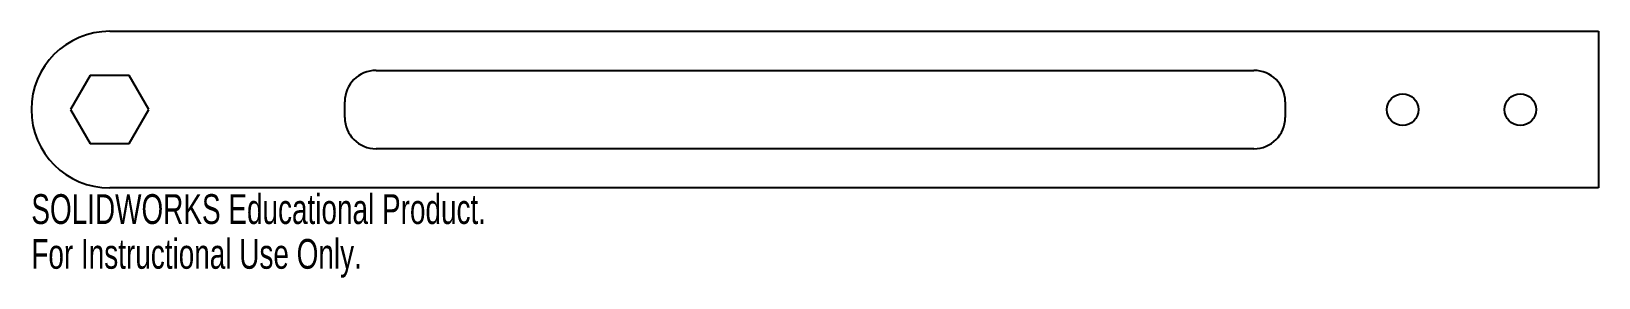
# Model space of a CAD drawing. Header units: inches. Extents: x -5 to 5, y -1.1 to 0.5.
import ezdxf

# ---------------------------------------------------------------- set-up
doc = ezdxf.new("R2010")
doc.units = ezdxf.units.IN
doc.header["$MEASUREMENT"] = 0
doc.styles.add('SLDTEXTSTYLE0', font='TXT', dxfattribs={"width": 0.7})

msp = doc.modelspace()

# ---------------------------------------------------------------- linework, layer by layer
at = {"color": 7, "linetype": 'Continuous', "lineweight": 25}
for p, q in [((-4.5, 0.5), (5, 0.5)), ((5, 0.5), (5, -0.5)), ((-4.625, 0.217), (-4.75, 0)), ((-4.375, 0.217), (-4.625, 0.217)), ((-4.25, 0), (-4.375, 0.217)), ((-2.8, 0.25), (2.8, 0.25)), ((-4.75, 0), (-4.625, -0.217)), ((-4.375, -0.217), (-4.25, 0)), ((-3, -0.05), (-3, 0.05)), ((3, 0.05), (3, -0.05)), ((-4.625, -0.217), (-4.375, -0.217)), ((2.8, -0.25), (-2.8, -0.25)), ((5, -0.5), (-4.5, -0.5))]:
    msp.add_line(p, q, dxfattribs=at)
for centre in [(3.75, 0), (4.5, 0)]:
    msp.add_circle(centre, 0.101, dxfattribs=at)
for centre, radius, start, end in [((-4.5, 0), 0.5, 90, 270), ((-2.8, 0.05), 0.2, 90, 180), ((2.8, 0.05), 0.2, 0, 90), ((-2.8, -0.05), 0.2, 180, 270), ((2.8, -0.05), 0.2, 270, 0)]:
    msp.add_arc(centre, radius, start, end, dxfattribs=at)

# ---------------------------------------------------------------- texts
at = {"color": 7, "linetype": 'Continuous', "char_height": 0.1903, "attachment_point": 1, "style": 'SLDTEXTSTYLE0'}
for s, insert in [('SOLIDWORKS Educational Product.', (-5, -0.54)), ('For Instructional Use Only.', (-5, -0.826))]:
    msp.add_mtext(s, dxfattribs=dict(at, insert=insert))

doc.saveas('drawing.dxf')
